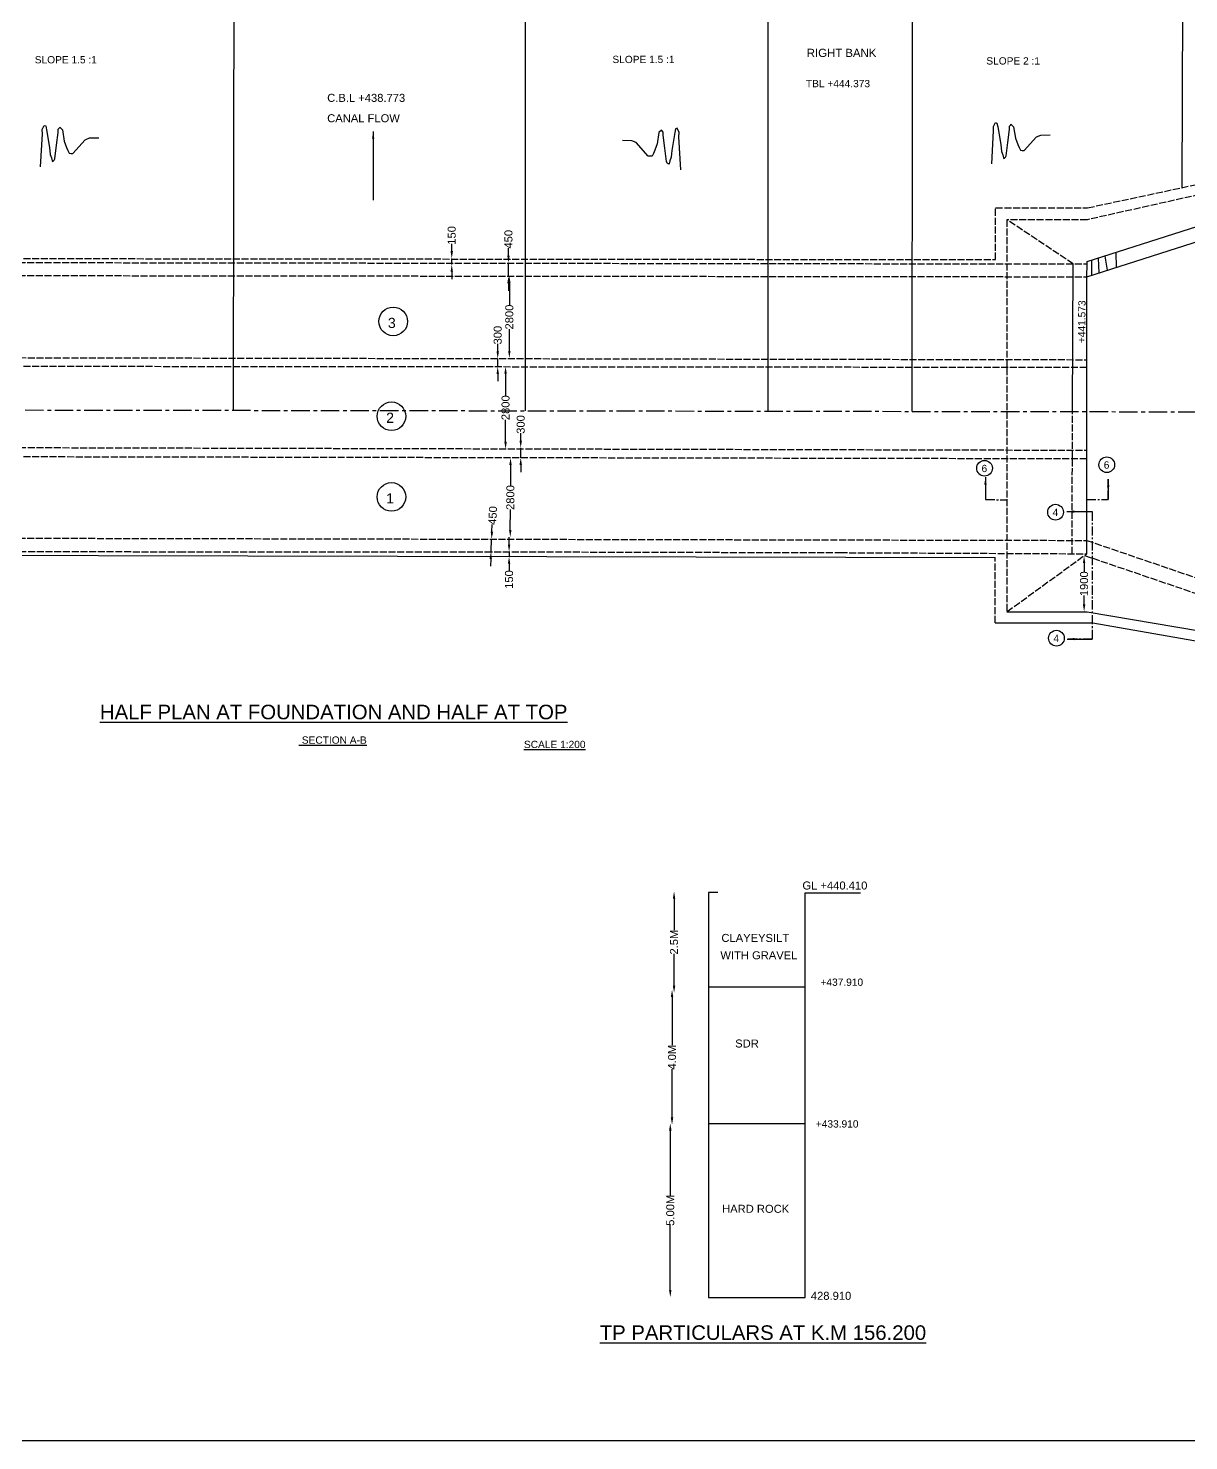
# Model space of a CAD drawing. Header units: millimetres. Extents: x 840 to 122466, y 1390 to 86476.
# Drawn here: x 41247 to 81126, y 1390 to 49930 of the extents above; entities that cross this region are included whole.
import ezdxf

# ---------------------------------------------------------------- set-up
doc = ezdxf.new("R2010")
doc.units = ezdxf.units.MM
doc.linetypes.add('ACAD_ISO02W100', pattern=[15, 12, -3])
doc.linetypes.add('CENTER', pattern=[50.8, 31.75, -6.35, 6.35, -6.35])
for name, color, linetype in [('DIM', 7, 'Continuous'), ('DWG', 7, 'Continuous'), ('TXT', 7, 'Continuous')]:
    doc.layers.add(name, color=color, linetype=linetype)
doc.styles.get("Standard").update_dxf_attribs({"font": 'ARIAL.TTF'})
doc.dimstyles.new('ISO-25', dxfattribs={"dimtxt": 275, "dimasz": 250, "dimexe": 1.25, "dimexo": 0.625, "dimtad": 0, "dimdec": 0, "dimtxsty": 'Standard', "dimcen": 2.5, "dimse1": 1, "dimse2": 1, "dimadec": 0, "dimazin": 0, "dimtfac": 1, "dimtdec": 0, "dimtmove": 0, "dimatfit": 3, "dimfxl": 0, "dimarcsym": 0})

# ---------------------------------------------------------------- blocks, each defined once
blk = doc.blocks.new('*D47')
at = {"layer": 'Defpoints', "color": 0, "transparency": 16777216}
for p in [(57760, 31938), (57760, 31776), (57770, 31776)]:
    blk.add_point(p, dxfattribs=at)
at = {"layer": 'DIM', "color": 0, "lineweight": -2, "transparency": 16777216}
for p, q in [((57770, 32188), (57770, 32438)), ((57770, 31938), (57770, 31776)), ((57770, 31526), (57770, 31276))]:
    blk.add_line(p, q, dxfattribs=at)
at = {"layer": 'DIM', "color": 0, "transparency": 16777216}
for points in [[(57728, 32188), (57812, 32188), (57770, 31938)], [(57728, 31526), (57812, 31526), (57770, 31776)]]:
    blk.add_solid(points, dxfattribs=at)
at = {"layer": 'DIM', "color": 0, "transparency": 16777216, "insert": (57770, 30985), "char_height": 275, "attachment_point": 5, "rotation": 89.9911}
blk.add_mtext('150', dxfattribs=at)
blk = doc.blocks.new('*D48')
at = {"layer": 'Defpoints', "color": 0, "transparency": 16777216}
for p in [(57170, 32378), (57280, 32373), (57260, 31939)]:
    blk.add_point(p, dxfattribs=at)
at = {"layer": 'DIM', "color": 0, "lineweight": -2, "transparency": 16777216}
for p, q in [((57182, 32627), (57193, 32877)), ((57150, 31944), (57170, 32378)), ((57139, 31695), (57127, 31445))]:
    blk.add_line(p, q, dxfattribs=at)
at = {"layer": 'DIM', "color": 0, "transparency": 16777216}
for points in [[(57140, 32629), (57223, 32625), (57170, 32378)], [(57097, 31697), (57180, 31693), (57150, 31944)]]:
    blk.add_solid(points, dxfattribs=at)
at = {"layer": 'DIM', "color": 0, "transparency": 16777216, "insert": (57208, 33186), "char_height": 275, "attachment_point": 5, "rotation": 87.3589}
blk.add_mtext('450', dxfattribs=at)
blk = doc.blocks.new('*D49')
at = {"layer": 'Defpoints', "color": 0, "transparency": 16777216}
for p in [(57780, 35168), (57820, 35168), (57770, 32438)]:
    blk.add_point(p, dxfattribs=at)
at = {"layer": 'DIM', "color": 0, "lineweight": -2, "transparency": 16777216}
for p, q in [((57819, 34918), (57817, 34216)), ((57811, 32688), (57814, 33390))]:
    blk.add_line(p, q, dxfattribs=at)
at = {"layer": 'DIM', "color": 0, "transparency": 16777216}
for points in [[(57777, 34918), (57861, 34917), (57820, 35168)], [(57769, 32688), (57853, 32688), (57810, 32438)]]:
    blk.add_solid(points, dxfattribs=at)
at = {"layer": 'DIM', "color": 0, "transparency": 16777216, "insert": (57815, 33803), "char_height": 275, "attachment_point": 5, "rotation": 89.793}
blk.add_mtext('2800', dxfattribs=at)
blk = doc.blocks.new('*D50')
at = {"layer": 'Defpoints', "color": 0, "transparency": 16777216}
for p in [(58170, 35510), (58170, 35510), (58170, 35170)]:
    blk.add_point(p, dxfattribs=at)
at = {"layer": 'DIM', "color": 0, "lineweight": -2, "transparency": 16777216}
for p, q in [((58170, 35760), (58170, 36010)), ((58170, 35170), (58170, 35510)), ((58170, 34920), (58170, 34670))]:
    blk.add_line(p, q, dxfattribs=at)
at = {"layer": 'DIM', "color": 0, "transparency": 16777216}
for points in [[(58128, 35760), (58212, 35760), (58170, 35510)], [(58128, 34920), (58212, 34920), (58170, 35170)]]:
    blk.add_solid(points, dxfattribs=at)
at = {"layer": 'DIM', "color": 0, "transparency": 16777216, "insert": (58170, 36314), "char_height": 275, "attachment_point": 5, "rotation": 90}
blk.add_mtext('300', dxfattribs=at)
blk = doc.blocks.new('*D51')
at = {"layer": 'Defpoints', "color": 0, "transparency": 16777216}
for p in [(57650, 38310), (57720, 38310), (57720, 35470)]:
    blk.add_point(p, dxfattribs=at)
at = {"layer": 'DIM', "color": 0, "lineweight": -2, "transparency": 16777216}
for p, q in [((57650, 38060), (57650, 37303)), ((57650, 35720), (57650, 36477))]:
    blk.add_line(p, q, dxfattribs=at)
at = {"layer": 'DIM', "color": 0, "transparency": 16777216}
for points in [[(57608, 38060), (57692, 38060), (57650, 38310)], [(57608, 35720), (57692, 35720), (57650, 35470)]]:
    blk.add_solid(points, dxfattribs=at)
at = {"layer": 'DIM', "color": 0, "transparency": 16777216, "insert": (57650, 36890), "char_height": 275, "attachment_point": 5, "rotation": 90}
blk.add_mtext('2800', dxfattribs=at)
blk = doc.blocks.new('*D52')
at = {"layer": 'Defpoints', "color": 0, "transparency": 16777216}
for p in [(57380, 38580), (57460, 38580), (57460, 38300)]:
    blk.add_point(p, dxfattribs=at)
at = {"layer": 'DIM', "color": 0, "lineweight": -2, "transparency": 16777216}
for p, q in [((57380, 38830), (57380, 39080)), ((57380, 38300), (57380, 38580)), ((57380, 38050), (57380, 37800))]:
    blk.add_line(p, q, dxfattribs=at)
at = {"layer": 'DIM', "color": 0, "transparency": 16777216}
for points in [[(57338, 38830), (57422, 38830), (57380, 38580)], [(57338, 38050), (57422, 38050), (57380, 38300)]]:
    blk.add_solid(points, dxfattribs=at)
at = {"layer": 'DIM', "color": 0, "transparency": 16777216, "insert": (57380, 39384), "char_height": 275, "attachment_point": 5, "rotation": 90}
blk.add_mtext('300', dxfattribs=at)
blk = doc.blocks.new('*D53')
at = {"layer": 'Defpoints', "color": 0, "transparency": 16777216}
for p in [(57660, 41420), (57780, 41420), (57660, 38590)]:
    blk.add_point(p, dxfattribs=at)
at = {"layer": 'DIM', "color": 0, "lineweight": -2, "transparency": 16777216}
for p, q in [((57780, 41170), (57780, 40418)), ((57780, 38840), (57780, 39592))]:
    blk.add_line(p, q, dxfattribs=at)
at = {"layer": 'DIM', "color": 0, "transparency": 16777216}
for points in [[(57738, 41170), (57822, 41170), (57780, 41420)], [(57738, 38840), (57822, 38840), (57780, 38590)]]:
    blk.add_solid(points, dxfattribs=at)
at = {"layer": 'DIM', "color": 0, "transparency": 16777216, "insert": (57780, 40005), "char_height": 275, "attachment_point": 5, "rotation": 90}
blk.add_mtext('2800', dxfattribs=at)
blk = doc.blocks.new('*D54')
at = {"layer": 'Defpoints', "color": 0, "transparency": 16777216}
for p in [(57750, 41870), (57790, 41870), (57790, 41410)]:
    blk.add_point(p, dxfattribs=at)
at = {"layer": 'DIM', "color": 0, "lineweight": -2, "transparency": 16777216}
for p, q in [((57750, 42120), (57750, 42370)), ((57750, 41410), (57750, 41870)), ((57750, 41160), (57750, 40910))]:
    blk.add_line(p, q, dxfattribs=at)
at = {"layer": 'DIM', "color": 0, "transparency": 16777216}
for points in [[(57708, 42120), (57792, 42120), (57750, 41870)], [(57708, 41160), (57792, 41160), (57750, 41410)]]:
    blk.add_solid(points, dxfattribs=at)
at = {"layer": 'DIM', "color": 0, "transparency": 16777216, "insert": (57750, 42679), "char_height": 275, "attachment_point": 5, "rotation": 90}
blk.add_mtext('450', dxfattribs=at)
blk = doc.blocks.new('*D55')
at = {"layer": 'Defpoints', "color": 0, "transparency": 16777216}
for p in [(55800, 42020), (55810, 42020), (55810, 41810)]:
    blk.add_point(p, dxfattribs=at)
at = {"layer": 'DIM', "color": 0, "lineweight": -2, "transparency": 16777216}
for p, q in [((55800, 42270), (55800, 42520)), ((55800, 41810), (55800, 42020)), ((55800, 41560), (55800, 41310))]:
    blk.add_line(p, q, dxfattribs=at)
at = {"layer": 'DIM', "color": 0, "transparency": 16777216}
for points in [[(55758, 42270), (55842, 42270), (55800, 42020)], [(55758, 41560), (55842, 41560), (55800, 41810)]]:
    blk.add_solid(points, dxfattribs=at)
at = {"layer": 'DIM', "color": 0, "transparency": 16777216, "insert": (55800, 42811), "char_height": 275, "attachment_point": 5, "rotation": 90}
blk.add_mtext('150', dxfattribs=at)
blk = doc.blocks.new('*D56')
at = {"layer": 'Defpoints', "color": 0, "transparency": 16777216}
for p in [(77530, 31800), (77640, 31800), (77640, 29880)]:
    blk.add_point(p, dxfattribs=at)
at = {"layer": 'DIM', "color": 0, "lineweight": -2, "transparency": 16777216}
for p, q in [((77530, 31550), (77530, 31238)), ((77530, 30130), (77530, 30442))]:
    blk.add_line(p, q, dxfattribs=at)
at = {"layer": 'DIM', "color": 0, "transparency": 16777216}
for points in [[(77488, 31550), (77572, 31550), (77530, 31800)], [(77488, 30130), (77572, 30130), (77530, 29880)]]:
    blk.add_solid(points, dxfattribs=at)
at = {"layer": 'DIM', "color": 0, "transparency": 16777216, "insert": (77530, 30840), "char_height": 275, "attachment_point": 5, "rotation": 90}
blk.add_mtext('1900', dxfattribs=at)
blk = doc.blocks.new('*D65')
at = {"layer": 'Defpoints', "color": 0, "transparency": 16777216}
for p in [(63310, 12300), (63310, 12300), (63310, 6320)]:
    blk.add_point(p, dxfattribs=at)
at = {"layer": 'DIM', "color": 0, "lineweight": -2, "transparency": 16777216}
for p, q in [((63310, 12050), (63310, 9822)), ((63310, 6570), (63310, 8798))]:
    blk.add_line(p, q, dxfattribs=at)
at = {"layer": 'DIM', "color": 0, "transparency": 16777216}
for points in [[(63268, 12050), (63352, 12050), (63310, 12300)], [(63268, 6570), (63352, 6570), (63310, 6320)]]:
    blk.add_solid(points, dxfattribs=at)
at = {"layer": 'DIM', "color": 0, "transparency": 16777216, "insert": (63310, 9310), "char_height": 275, "attachment_point": 5, "rotation": 90}
blk.add_mtext('5.00M', dxfattribs=at)
blk = doc.blocks.new('*D66')
at = {"layer": 'Defpoints', "color": 0, "transparency": 16777216}
for p in [(63350, 16890), (63370, 16890), (63350, 12250)]:
    blk.add_point(p, dxfattribs=at)
at = {"layer": 'DIM', "color": 0, "lineweight": -2, "transparency": 16777216}
for p, q in [((63370, 16640), (63370, 14981)), ((63370, 12500), (63370, 14159))]:
    blk.add_line(p, q, dxfattribs=at)
at = {"layer": 'DIM', "color": 0, "transparency": 16777216}
for points in [[(63328, 16640), (63412, 16640), (63370, 16890)], [(63328, 12500), (63412, 12500), (63370, 12250)]]:
    blk.add_solid(points, dxfattribs=at)
at = {"layer": 'DIM', "color": 0, "transparency": 16777216, "insert": (63370, 14570), "char_height": 275, "attachment_point": 5, "rotation": 90}
blk.add_mtext('4.0M', dxfattribs=at)
blk = doc.blocks.new('*D67')
at = {"layer": 'Defpoints', "color": 0, "transparency": 16777216}
for p in [(63400, 20270), (63440, 20270), (63400, 16780)]:
    blk.add_point(p, dxfattribs=at)
at = {"layer": 'DIM', "color": 0, "lineweight": -2, "transparency": 16777216}
for p, q in [((63440, 20020), (63440, 18932)), ((63440, 17030), (63440, 18118))]:
    blk.add_line(p, q, dxfattribs=at)
at = {"layer": 'DIM', "color": 0, "transparency": 16777216}
for points in [[(63398, 20020), (63482, 20020), (63440, 20270)], [(63398, 17030), (63482, 17030), (63440, 16780)]]:
    blk.add_solid(points, dxfattribs=at)
at = {"layer": 'DIM', "color": 0, "transparency": 16777216, "insert": (63440, 18525), "char_height": 275, "attachment_point": 5, "rotation": 90}
blk.add_mtext('2.5M', dxfattribs=at)

msp = doc.modelspace()

# ---------------------------------------------------------------- linework, layer by layer
msp.add_lwpolyline([(122464.4, 1390), (839.7, 1390), (839.7, 86475.6), (122464.4, 86475.6)], close=True)
at = {"layer": 'DWG'}
for points in [[(48300, 36800.8), (48340, 60240)], [(58340, 36785.3), (58340, 60200)], [(66670, 36772.4), (66670, 60200)], [(71620.1, 36764.7), (71640.4, 60134.9)], [(80895.6, 44453.9), (80960.3, 60057.2)], [(74880, 29880), (77640, 29880), (83800, 28830), (83750, 24420), (85060, 24420), (85220, 49060)], [(77620, 31870), (77620, 41390), (77640, 41830), (77640, 41910), (84670, 44160), (84670, 49080)], [(77620, 41390), (85185.8, 43800), (98380, 43720), (95310, 48430), (85216.1, 48460.2)], [(74363.2, 45268.2), (74421.3, 46399.6), (74418.3, 46549.5), (74476, 46670.7), (74485.6, 46690.9), (74536, 46671.8), (74568.5, 46542.5), (74670.3, 45934.3), (74695, 45694.8), (74737.3, 45575.6), (74759.3, 45476), (74769.7, 45456.2), (74789.5, 45466.5), (74828.9, 45497.3), (74847.9, 45547.7), (74908.9, 46009), (74970.4, 46450.3), (74968.2, 46560.2), (75007.2, 46611), (75016.9, 46631.2), (75108.6, 46543), (75176.2, 46154.2), (75250.4, 45935.6), (75302.6, 45826.6), (75344.3, 45737.4), (75404.5, 45728.6), (75474.5, 45729.9), (75895.4, 46198.2), (76044.3, 46261.1), (76364.2, 46267.3)], [(41673.2, 45168.2), (41731.3, 46299.6), (41728.3, 46449.5), (41786, 46570.7), (41795.6, 46590.9), (41846, 46571.8), (41878.5, 46442.5), (41980.3, 45834.3), (42005, 45594.8), (42047.3, 45475.6), (42069.3, 45376), (42079.7, 45356.2), (42099.5, 45366.5), (42138.9, 45397.3), (42157.9, 45447.7), (42218.9, 45909), (42280.4, 46350.3), (42278.2, 46460.2), (42317.2, 46511), (42326.9, 46531.2), (42418.6, 46443), (42486.2, 46054.2), (42560.4, 45835.6), (42612.6, 45726.6), (42654.3, 45637.4), (42714.5, 45628.6), (42784.5, 45629.9), (43205.4, 46098.2), (43354.3, 46161.1), (43674.2, 46167.3)], [(63666.8, 45068.2), (63608.7, 46199.6), (63611.7, 46349.5), (63554, 46470.7), (63544.4, 46490.9), (63494, 46471.8), (63461.5, 46342.5), (63359.7, 45734.3), (63335, 45494.8), (63292.7, 45375.6), (63270.7, 45276), (63260.3, 45256.2), (63240.5, 45266.5), (63201.1, 45297.3), (63182.1, 45347.7), (63121.1, 45809), (63059.6, 46250.3), (63061.8, 46360.2), (63022.8, 46411), (63013.1, 46431.2), (62921.4, 46343), (62853.8, 45954.2), (62779.6, 45735.6), (62727.4, 45626.6), (62685.7, 45537.4), (62625.5, 45528.6), (62555.5, 45529.9), (62134.6, 45998.2), (61985.7, 46061.1), (61665.8, 46067.3)], [(77130, 36756.2), (77160, 41830.6)], [(77788.4, 41957.5), (77788.4, 41443.6)], [(78007.9, 42027.8), (78041, 41524.1)], [(78237.2, 42101.1), (78319.1, 41612.7)], [(78625.1, 42225.3), (78637.4, 41714.1)], [(74470, 29500), (77830, 29500), (83400, 28520), (83360, 24050), (85450, 24050), (85550, 36900)], [(25260, 29580), (28240, 29580), (28240, 31840), (74470, 31740)], [(64940, 20230), (64620, 20230), (64620, 6310), (67950, 6310), (67950, 20220), (69850, 20220)], [(64620, 16990), (67950, 16990)], [(64620, 12290), (67950, 12290)]]:
    msp.add_lwpolyline(points, dxfattribs=at)
at = {"layer": 'DWG', "linetype": 'ACAD_ISO02W100', "ltscale": 20}
for points in [[(85220, 49060), (84670, 49080), (83920, 49080), (83860, 44740), (77640, 43350)], [(77650, 43760), (83450, 45000), (83450, 49470), (85630, 49470), (85550, 36900)], [(24990, 43870), (28180, 43870), (28180, 42030), (74490, 41980), (74490, 43760), (77650, 43760)], [(77640, 43350), (74880, 43350), (74880, 29880)], [(77160, 41830.6), (74880, 43350)], [(25010, 41900), (77640, 41830)], [(25010, 41450), (77620, 41390)], [(25030, 38640), (77620, 38540)], [(77620, 38270), (25010, 38320)], [(77119.9, 31872.4), (77130, 36756.2)], [(25030, 35560), (77620, 35430)], [(77620, 35130), (25010, 35230)], [(25010, 32440), (77620, 32330), (85080, 29780), (99528.5, 29730.2)], [(14560, 26060), (14620, 29490), (25030, 31920), (25040, 31980), (46430, 31940), (56960, 31940), (69160, 31910), (77620, 31870)], [(74470, 29500), (74470, 31740)], [(74880, 29880), (77620, 31870)], [(77542.7, 31813.8), (84570, 29420), (84490, 24270)]]:
    msp.add_lwpolyline(points, dxfattribs=at)
at = {"layer": 'DWG', "linetype": 'CENTER', "ltscale": 20}
msp.add_lwpolyline([(3550, 35920), (3550, 36870), (100540, 36720), (100540, 36350)], dxfattribs=at)
at = {"layer": 'DWG', "linetype": 'CENTER', "ltscale": 10}
for points in [[(74140, 34500), (74140, 33740), (74880, 33720)], [(77620, 33730), (78360, 33730), (78360, 34430)], [(76940, 33320), (77810, 33320), (77810, 28940), (76950, 28940)]]:
    msp.add_lwpolyline(points, dxfattribs=at)
at = {"layer": 'TXT'}
for centre, radius in [((53788.4, 39855), 492), ((53728.4, 36595), 492), ((74109.2, 34809.8), 270), ((78309.2, 34929.8), 270), ((53728.4, 33825), 492), ((76549.2, 33299.8), 270), ((76579.2, 28969.8), 270)]:
    msp.add_circle(centre, radius, dxfattribs=at)

# ---------------------------------------------------------------- texts
for s, height, p in [('RIGHT BANK', 280, (68000.7, 48943.4)), ('SLOPE 1.5 :1', 250, (41470.7, 48723.4)), ('SLOPE 1.5 :1', 250, (61320.7, 48733.4)), ('SLOPE 2 :1', 250, (74170.7, 48683.4)), ('TBL +444.373', 250, (67970.7, 47903.4)), ('C.B.L +438.773', 275, (51520, 47400)), ('CANAL FLOW', 275, (51520, 46700)), ('3', 350, (53605.1, 39629.3)), ('2', 350, (53545.1, 36369.3)), ('6', 250, (78205.5, 34797.1)), ('6', 250, (74005.5, 34677.1)), ('1', 350, (53545.1, 33599.3)), ('4', 250, (76445.5, 33167.1)), ('4', 250, (76475.5, 28837.1)), ('%%UHALF PLAN AT FOUNDATION AND HALF AT TOP', 500, (43710.7, 26183.4)), ('%%U SECTION A-B', 250, (50550.7, 25343.4)), ('%%USCALE 1:200', 250, (58280.7, 25193.4)), ('GL +440.410', 275, (67850.7, 20333.4)), ('CLAYEYSILT', 275, (65067.2, 18531.7)), ('WITH GRAVEL', 275, (65031.4, 17935.1)), ('+437.910', 250, (68470.7, 17023.4)), ('SDR', 275, (65540.7, 14903.4)), ('+433.910', 250, (68310.7, 12153.4)), ('HARD ROCK', 275, (65090.7, 9223.4)), ('428.910', 275, (68140.7, 6233.4)), ('%%UTP PARTICULARS AT K.M 156.200', 500, (60885.3, 4856.1))]:
    msp.add_text(s, height=height, dxfattribs=at).set_placement(p)
msp.add_text('+441.573', height=250, rotation=89.44375, dxfattribs=at).set_placement((77566.4, 39109.6))

# ---------------------------------------------------------------- dimensions: what is measured, and where the dimension line sits
at = {"layer": 'DIM'}
for p1, p2, distance, text, picture, middle in [((55810, 41810), (55810, 42020), 10, '150', '*D55', (55800, 42811)), ((57790, 41410), (57790, 41870), 40, '450', '*D54', (57750, 42679.5)), ((57660, 38590), (57660, 41420), -120, '2800', '*D53', (57780, 40005)), ((57460, 38300), (57460, 38580), 80, '300', '*D52', (57380, 39383.9)), ((57720, 35470), (57720, 38310), 70, '2800', '*D51', (57650, 36890)), ((58170, 35170), (58170, 35510), 0, '300', '*D50', (58170, 36313.9)), ((57770.1, 32438), (57780, 35167.7), -40, '2800', '*D49', (57815, 33802.7)), ((57260, 31939.3), (57280, 32372.5), 109.9, '450', '*D48', (57207.6, 33186.2)), ((57760, 31938), (57760, 31776.1), 10, '150', '*D47', (57769.9, 30985.1)), ((77640, 29880), (77640, 31800), 110, '1900', '*D56', (77530, 30840)), ((63400, 16780), (63400, 20270), -40, '2.5M', '*D67', (63440, 18525)), ((63350, 12250), (63350, 16890), -20, '4.0M', '*D66', (63370, 14570)), ((63310, 6320), (63310, 12300), 0, '5.00M', '*D65', (63310, 9310))]:
    dim = msp.add_aligned_dim(p1=p1, p2=p2, distance=distance, text=text, dimstyle='ISO-25', dxfattribs=at)
    dim.commit()
    dim.dimension.update_dxf_attribs({"geometry": picture, "text_midpoint": middle})

# ---------------------------------------------------------------- leaders
at = {"layer": 'TXT'}
for points in [[(53100, 46380), (53100, 44020)], [(74140, 34500), (74140, 33740)], [(78360, 34430), (78360, 33730)], [(76940, 33320), (77810, 33320)], [(76950, 28940), (77810, 28940)]]:
    msp.add_leader(points, dimstyle='ISO-25', override={"dimgap": 0.625, "dimtad": 0}, dxfattribs=at)

doc.saveas('drawing.dxf')
